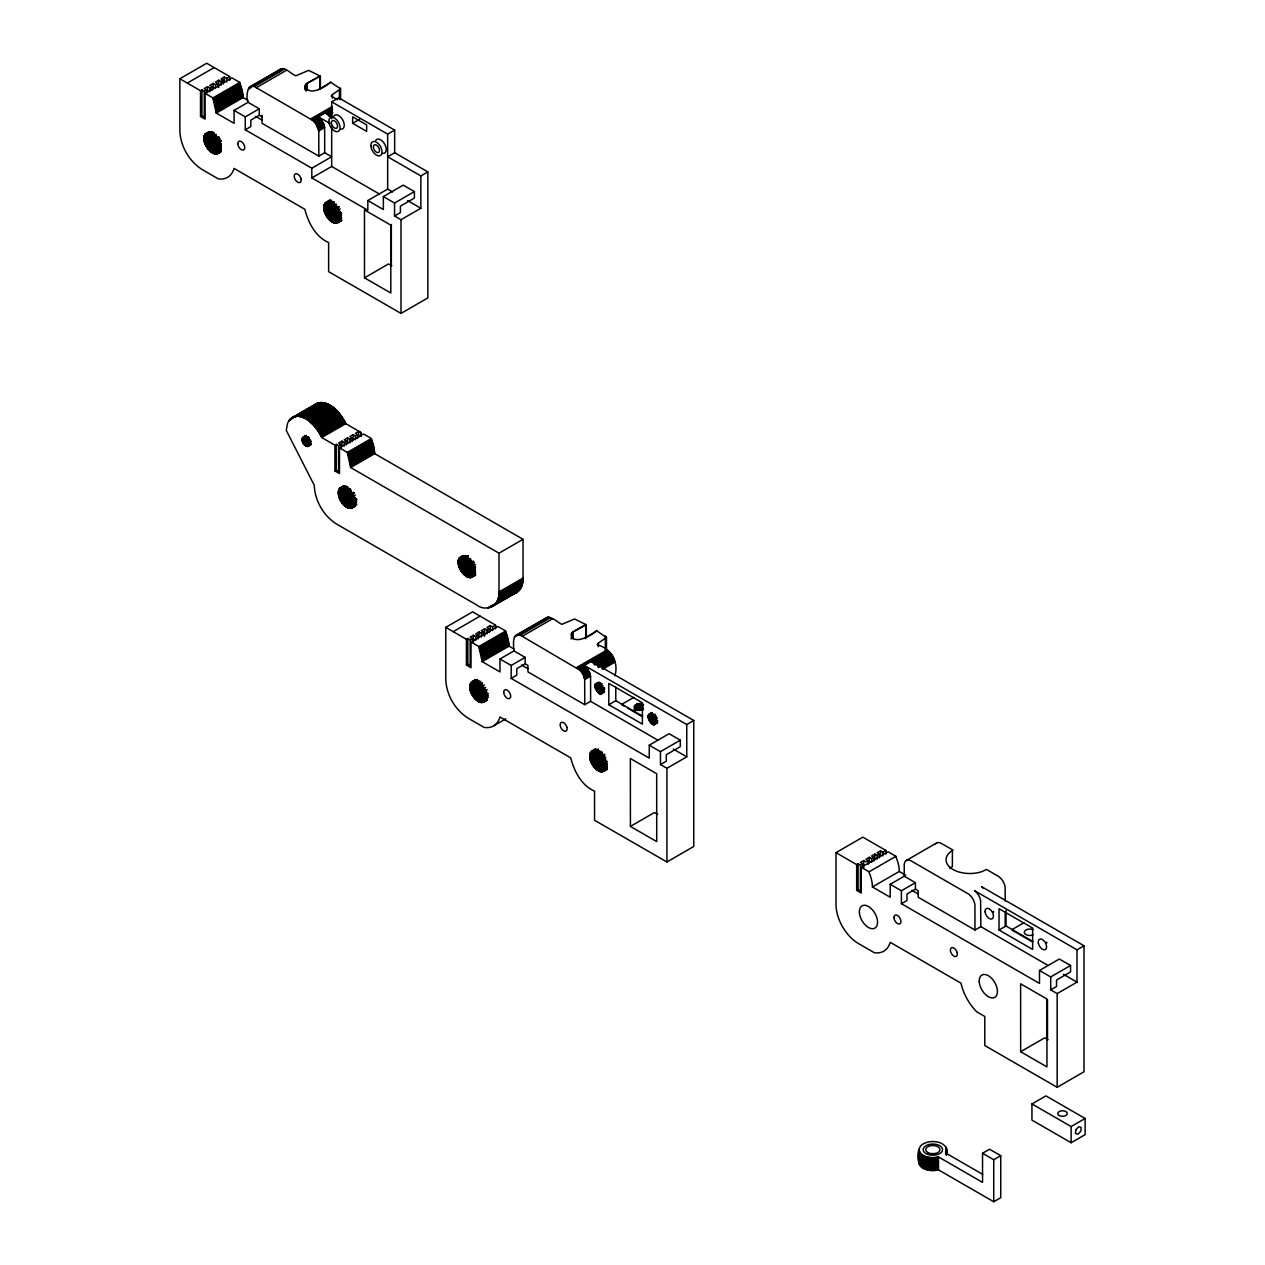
<?xml version="1.0" encoding="UTF-8"?>
<svg xmlns="http://www.w3.org/2000/svg" width="1265" height="1265" viewBox="0 0 1265 1265"><rect width="100%" height="100%" fill="white"/><g stroke="black" fill="none" stroke-linecap="round" stroke-linejoin="round"><path stroke-width="1.5" d="M229.692 80.248L229.692 76.564L206.717 63.25L179.867 78.746L179.867 130.833C180.452 146.281 189.181 161.398 202.274 169.621L218.149 178.792A36.053 20.809 60 0 0 234.041 168.403L304.833 209.278C308.281 222.624 315.412 236.761 328.631 242.564L328.631 271.659L401.005 313.404L427.855 297.892L427.855 171.898L394.648 152.733L387.659 156.765L420.85 175.93L427.855 171.898M200.518 116.491L201.941 115.668L201.941 89.894L200.518 90.716L200.518 116.491L205.104 119.131L205.104 93.373L231.954 77.877L239.765 82.415L243.117 97.563L247.956 100.362M201.941 89.894L204.266 91.238L204.266 117.013L201.941 115.668M207.539 92.187L207.539 86.668L204.234 88.566L206.559 89.926L206.559 93.594M209.864 91.697L209.864 88.012L207.539 86.668M212.125 90.384L212.125 86.7L209.8 85.356L213.168 83.411L215.493 84.755L215.493 88.439M394.648 152.733L394.648 130.105L387.659 134.137L387.659 189.086L367.815 200.55L367.815 210.243L311.822 177.922L311.822 168.229L245.268 129.805L250.865 126.563L250.865 120.112L259.262 115.257L259.262 108.79L248.066 102.323L234.072 110.403L234.072 123.338L216.268 113.059L212.915 97.927L205.104 93.373M334.909 470.959L336.332 470.137L336.332 444.363L334.909 445.185L334.909 470.959L339.479 473.616L339.479 447.857L363.529 433.974L371.357 438.512L374.693 453.645L523.046 539.301L523.046 578.073C523.315 584.588 520.247 592.573 513.1 593.838M336.332 444.363L338.641 445.723L338.641 471.481L336.332 470.137M341.93 446.656L341.93 441.137L338.625 443.05L340.949 444.395L340.949 448.079M344.254 446.166L344.254 442.481L341.93 441.137M346.515 444.853L346.515 441.185L344.191 439.825L347.559 437.88L349.883 439.224L349.883 442.908M401.005 313.404L401.005 219.715L394.554 215.983L394.554 203.048L383.358 196.597L383.358 209.516L367.815 200.55M383.358 196.597L403.203 185.133L414.398 191.6L414.398 198.067L400.404 206.148L400.404 212.615L394.554 215.983M401.005 219.715L420.85 208.251L420.85 175.93M495.595 628.832L495.595 625.147L472.636 611.833L445.786 627.345L445.786 679.432C446.355 694.865 455.1 709.997 468.176 718.204L484.068 727.391A36.053 20.809 60 0 0 499.96 717.002L570.752 757.877C574.199 771.207 581.315 785.359 594.534 791.163L594.55 820.258L666.924 861.987L693.758 846.491L693.758 720.481L590.407 660.836L577.536 668.299M466.421 665.074L467.844 664.251L467.844 638.477L466.421 639.299L466.421 665.074L471.007 667.73L471.007 641.972L497.857 626.46L505.668 631.014L509.02 646.146L513.875 648.945M467.844 638.477L470.169 639.837L470.169 665.596L467.844 664.251M473.458 642.62L473.458 635.251L470.153 637.165L472.462 638.509L472.462 642.193M475.782 640.28L475.782 636.595L473.458 635.251M478.043 638.967L478.043 635.299L475.719 633.939L479.087 631.994L481.412 633.338L481.412 637.022M666.924 861.987L666.924 768.298L660.457 764.566L666.307 761.198L666.307 754.731L680.301 746.65L680.301 740.183L669.106 733.716L649.261 745.18L649.261 758.115L511.171 678.388L516.768 675.162L516.768 668.695L525.165 663.84L525.165 657.389L513.97 650.922L499.975 659.002L499.975 671.921L482.171 661.642L478.818 646.51L471.007 641.972M666.924 768.298L686.769 756.85L686.769 724.529L693.758 720.481M885.848 854.144L885.848 850.46L862.872 837.145L836.023 852.642L836.023 904.728A31.672 18.279 60 0 0 858.413 943.516L874.305 952.687A36.053 20.809 60 0 0 890.196 942.298L960.989 983.174A35.973 20.778 60 0 0 976.849 1011.889L984.787 1016.459L984.787 1045.554L1057.16 1087.299L1083.994 1071.787L1084.01 945.793L981.593 886.67L982.51 887.477A10.183 5.882 60 0 1 983.395 888.33M856.674 890.386L858.097 889.564L858.097 863.789L856.674 864.612L856.674 890.386L861.244 893.027L861.244 867.268L888.093 851.772L895.92 856.31L896.284 857.733A27.704 16.002 60 0 1 899.273 871.443L905.74 875.19M858.097 863.789L860.421 865.134L860.421 890.908L858.097 889.564M863.695 867.917L863.695 860.548L860.39 862.461L862.714 863.805L862.714 867.49M868.28 864.28L868.28 860.595L865.956 859.251L869.324 857.306L871.648 858.65L871.648 862.335M1057.16 1087.299L1057.16 993.61L1050.709 989.878L1056.544 986.494L1056.544 980.027L1070.554 971.947L1070.554 965.495L1059.343 959.028L1039.498 970.476L1039.498 983.411L901.407 903.7L907.005 900.459L907.005 893.991L915.417 889.153L915.417 882.685L904.206 876.218L890.212 884.298L890.212 897.233L872.407 886.955A27.704 16.002 60 0 0 869.435 873.245L869.071 871.806L861.244 867.268M1057.16 993.61L1077.005 982.146L1077.005 949.825L1084.01 945.793M304.912 89.704L306.051 84.028L319.824 75.884L319.808 88.455M305.26 88.629L305.276 85.04M306.035 91.207L306.051 84.028M307.221 90.337L307.237 83.158L320.393 76.216L320.393 88.787M332.41 98.132L332.426 94.543L340.585 88.882L330.465 82.035C325.516 86.89 309.387 96.978 304.928 86.115M339.399 99.476L339.415 90.511M340.253 98.781L340.285 88.012M340.554 99.65L340.585 88.882M571.179 638.999L571.97 632.611L585.742 624.483L585.711 638.825M571.954 638.003L571.97 632.611M573.124 638.92L573.14 631.757L586.296 624.799L586.296 637.37M598.329 646.715L598.329 643.126L606.488 637.481L596.368 630.618C593.143 634.983 571.891 646.652 571.179 633.623M605.303 651.649L605.334 635.868M606.156 650.953L606.188 636.595M606.473 650.036L606.488 637.481M248.066 102.323C245.537 97.041 247.355 81.071 256.305 87.696L312.566 120.254L316.013 123.891L318.78 130.991L318.827 156.117L324.694 152.733L331.667 156.765L311.822 168.229M513.97 650.922C513.748 646.684 511.36 632.279 520.215 635.125L580.303 670.45L583.26 674.783L584.683 679.574L584.746 704.7L590.613 701.332L658.085 740.294M904.206 876.218L904.254 864.09A10.183 5.882 60 0 1 910.452 860.5L968.721 894.149A10.183 5.882 60 0 1 974.92 904.886L974.983 930.012L980.849 926.628L1048.321 965.59M291.772 417.83L287.693 422.716L286.269 430.369L314.258 485.301C314.827 500.75 323.571 515.883 336.648 524.09L476.605 604.891C486.44 612.893 501.003 604.48 498.995 591.973L498.995 553.184L350.642 467.528L347.306 452.396L339.479 447.857M203.918 138.264C206.179 124.223 222.972 139.624 220.679 148.385C221.201 153.207 215.366 155.627 211.919 152.543C209.437 150.946 207.523 148.606 206.116 146.044C201.847 138.929 204.392 135.007 213.991 132.446M323.793 207.46C326.038 193.418 342.847 208.836 340.554 217.58C341.076 222.419 335.241 224.822 331.794 221.755C329.311 220.157 327.398 217.817 325.975 215.256C321.721 208.14 324.267 204.218 333.865 201.657M338.308 492.733C340.554 478.692 357.363 494.093 355.07 502.853C355.591 507.676 349.757 510.095 346.31 507.012C343.827 505.431 341.914 503.075 340.506 500.513C337.059 494.394 337.376 489.713 346.705 487.895M458.183 561.945C460.428 547.903 477.237 563.305 474.944 572.065C475.45 576.887 469.631 579.307 466.184 576.223C463.702 574.626 461.772 572.286 460.365 569.724C456.096 562.609 458.657 558.687 468.24 556.126M469.837 686.848C472.082 672.806 488.891 688.207 486.598 696.968C487.104 701.806 481.285 704.21 477.838 701.126C475.355 699.545 473.426 697.189 472.019 694.627C467.75 687.512 470.311 683.59 479.894 681.029M589.711 756.059C591.957 742.017 608.765 757.419 606.473 766.179C606.979 771.002 601.16 773.421 597.697 770.338C595.23 768.741 593.301 766.4 591.894 763.839C588.446 757.719 588.763 753.039 598.092 751.204M302.082 439.493L303.806 436.82L307.411 438.591L309.593 443.161L308.581 446.276L304.865 445.312L302.177 440.552L302.082 439.493L306.889 436.71M594.803 685.978C605.824 673.518 604.654 709.871 594.803 685.978L600.401 682.736M647.98 716.67C659.002 704.21 657.832 740.578 647.98 716.67L652.187 714.251M946.694 1150.059L945.493 1152.889L982.763 1174.41M278.521 71.773L278.822 70.919M544.424 620.372C547.808 612.149 557.865 622.886 561.945 624.341L574.547 618.965L586.296 624.799M643.505 704.716C632.421 699.229 632.421 714.741 643.505 709.238M312.945 406.682L315.823 403.93M279.233 70.192C284.498 65.053 291.14 74.682 296.042 75.758L308.628 70.366L320.393 76.216M332.426 94.543L331.256 96.156L337.581 99.793M598.329 643.126L597.175 644.755C610.932 648.36 619.012 661.88 614.932 675.763M312.566 120.254L331.762 109.154M578.485 668.837L608.718 651.396M311.633 119.716L332.395 107.715M602.298 669.438L614.917 662.133M179.867 78.746L187.331 83.063L214.18 67.551M221.059 85.229L221.059 81.545L218.734 80.201L215.398 82.13L217.722 83.474L217.722 87.159M226.641 82.004L226.641 78.319L224.316 76.975L220.995 78.904L223.32 80.248L223.32 83.933M204.266 91.238L206.559 89.926M209.864 88.012L212.125 86.7M215.493 84.755L217.722 83.474M221.059 81.545L223.32 80.248M226.641 78.319L229.692 76.564M212.915 97.927L239.765 82.415M213.279 99.35L240.129 83.854M213.643 100.235L240.492 84.723M213.975 101.121L240.824 85.609M214.275 101.991L241.125 86.494M214.56 102.876L241.425 87.38M214.829 103.762L241.678 88.265M215.082 104.631L241.931 89.135M215.303 105.517L242.153 90.005M215.509 106.386L242.358 90.89M249.537 87.032L281.083 68.816M248.999 87.649L281.874 68.674M215.683 107.256L242.532 91.744M252.494 86.131L282.712 68.674M215.841 108.11L242.69 92.598M248.288 89.23L251.64 87.285M253.38 86.289L283.613 68.832M215.967 108.964L242.817 93.452M254.297 86.542L284.53 69.085M216.078 109.802L242.927 94.306M216.157 110.64L243.007 95.128M256.305 87.696L286.522 70.239M216.22 111.447L243.07 95.95M216.252 112.269L243.101 96.757M216.268 113.059L243.117 97.563M204.977 134.153L208.535 131.955M204.804 134.454L208.156 132.509M204.645 134.754L209.674 131.86M204.361 135.434L209.516 132.177M204.25 135.798L210.955 131.924M204.139 136.161L210.86 132.287M204.06 136.557L212.457 131.718M203.997 136.968L212.393 132.129M203.965 137.379L212.346 132.54M203.934 137.822L212.314 132.967M203.934 138.707L212.314 133.869M203.965 139.166L214.022 133.363M203.997 139.64L214.07 133.837M204.06 140.115L214.133 134.311M204.139 140.605L214.212 134.786M234.072 110.403L245.268 116.87L259.262 108.79M204.25 141.095L215.983 134.311M204.361 141.585L216.109 134.802M204.487 142.075L216.236 135.308M204.645 142.581L216.378 135.798M204.804 143.087L216.552 136.304M204.977 143.577L216.726 136.794M205.183 144.084L216.916 137.3M205.389 144.574L218.813 136.826M205.61 145.064L219.035 137.316M205.863 145.554L217.596 138.77M206.116 146.044L219.525 138.296M206.385 146.519L219.794 138.77M206.654 146.993L220.078 139.245M206.954 147.452L218.703 140.668M207.254 147.91L219.003 141.127M207.571 148.353L220.995 140.605M207.887 148.78L221.312 141.032M208.235 149.207L219.968 142.423M208.567 149.602L220.316 142.819M208.915 149.997L220.663 143.214M209.278 150.377L221.027 143.593M209.642 150.741L221.391 143.957M210.006 151.088L220.078 145.269M210.385 151.421L220.458 145.601M210.765 151.721L220.837 145.918M318.432 89.625L331.019 82.352M211.144 152.021L221.217 146.202M211.54 152.29L219.92 147.452M211.919 152.543L220.316 147.705M212.314 152.78L220.695 147.942M212.694 152.986L221.09 148.147M213.089 153.191L221.47 148.337M213.469 153.35L220.173 149.476M213.848 153.508L220.553 149.634M214.228 153.634L220.932 149.76M214.607 153.729L221.312 149.855M214.971 153.808L219.999 150.915M215.335 153.871L220.363 150.962M215.698 153.903L221.075 151.009M216.394 153.903L221.422 151.009M216.726 153.871L220.711 151.8M217.659 153.634L221.312 151.579M331.667 118.799L331.667 101.817L338.672 97.785L394.648 130.105M310.51 119.068L332.331 106.45M313.499 120.997L319.349 117.613L323.729 124.017L324.662 127.623L324.694 152.733M324.488 112.253L326.354 113.581L332.663 109.928M314.384 121.867L320.251 118.483M331.983 111.7L327.24 114.451L326.354 113.581M315.238 122.832L321.089 119.448M328.094 115.415L332.822 112.68M316.013 123.891L321.879 120.507M328.868 116.475L332.031 114.641M316.724 125.014L322.591 121.63M317.341 126.2L323.208 122.816M317.863 127.401L323.729 124.017M318.29 128.619L324.14 125.235M318.59 129.821L324.441 126.437M352.65 123.306L366.644 131.386L366.644 124.919L352.65 116.839L352.65 123.306L359.655 119.274M311.822 177.922L331.683 166.458L331.667 126.358M325.263 202.843L329.612 200.091M324.852 203.365L330.086 200.186M324.678 203.649L329.706 200.755M324.362 204.297L331.224 200.091M324.235 204.645L330.94 200.771M324.109 204.993L330.829 201.119M324.014 205.373L330.734 201.499M323.935 205.768L330.655 201.894M323.872 206.179L332.268 201.325M323.824 206.59L332.221 201.752M323.808 207.017L332.189 202.179M323.808 207.919L333.865 202.1M323.824 208.377L333.897 202.574M323.872 208.852L333.944 203.033M323.935 209.326L334.007 203.507M324.014 209.816L334.087 203.997M324.109 210.29L334.181 204.487M324.235 210.796L335.968 204.013M324.362 211.287L336.111 204.503M324.504 211.793L336.253 205.009M324.678 212.283L336.411 205.499M324.852 212.789L336.601 206.005M325.058 213.279L336.79 206.511M325.263 213.785L337.012 207.001M325.485 214.275L338.909 206.527M325.722 214.765L339.147 207.017M325.975 215.256L337.723 208.472M326.243 215.73L337.992 208.946M326.528 216.204L338.277 209.421M326.829 216.663L340.238 208.915M327.129 217.106L338.862 210.338M327.445 217.548L339.178 210.781M327.762 217.991L339.51 211.208M328.094 218.402L339.842 211.619M328.441 218.813L340.19 212.03M328.789 219.209L340.538 212.425M329.153 219.588L340.886 212.805M329.517 219.952L341.25 213.168M329.88 220.284L341.629 213.516M330.26 220.616L340.317 214.813M330.639 220.932L340.696 215.113M331.019 221.217L341.091 215.414M331.398 221.502L341.471 215.683M331.794 221.755L340.174 216.916M332.173 221.992L340.57 217.137M332.568 222.197L340.949 217.359M332.948 222.387L341.344 217.548M333.343 222.561L341.724 217.722M333.723 222.703L340.427 218.829M334.102 222.83L340.807 218.956M334.466 222.94L341.186 219.066M334.846 223.019L341.55 219.145M335.209 223.083L340.238 220.173M335.557 223.114L340.949 220.221M336.253 223.114L341.629 220.173M336.917 223.019L341.724 220.474M338.103 222.577L341.455 220.632M394.554 203.048L414.398 191.6M364.494 277.826L390.822 293.021L390.774 225.123L364.462 209.927L364.494 277.826L388.545 263.942L391.834 265.84M291.298 418.13L316.803 403.409C329.959 399.566 340.68 413.165 345.772 423.649L361.268 432.646L361.268 436.33M290.428 418.826L317.847 402.997M289.622 419.648L318.954 402.713M289.242 420.091L319.539 402.602M288.894 420.565L292.104 418.715M295.314 416.865L320.124 402.539M292.247 417.545L296.658 416.391L320.709 402.507M296.658 416.391L321.326 402.491M297.275 416.375L321.942 402.523M297.892 416.406L322.575 402.57M298.524 416.454L323.208 402.665M299.157 416.549L323.856 402.776M299.805 416.659L324.52 402.918M300.469 416.802L325.168 403.108M301.117 416.991L325.848 403.314M301.797 417.197L326.512 403.551M302.462 417.434L327.192 403.804M303.141 417.703L327.872 404.104M303.821 417.988L328.552 404.436M304.501 418.32L329.232 404.784M305.181 418.668L329.912 405.164M305.861 419.047L330.592 405.575M306.541 419.458L331.288 406.002M307.237 419.901L331.968 406.476M307.917 420.359L332.648 406.966M308.597 420.85L333.312 407.472M309.261 421.356L309.941 421.893L333.992 408.01M309.941 421.893L310.605 422.463L334.656 408.579M310.605 422.463L311.269 423.048L335.32 409.164M311.269 423.048L311.917 423.649L335.968 409.765M311.917 423.649L312.566 424.281L336.617 410.398M312.566 424.281L313.198 424.929L337.249 411.046M313.198 424.929L313.831 425.609L337.882 411.726M313.831 425.609L314.447 426.305L338.498 412.406M314.447 426.305L315.064 427.017L339.115 413.117M315.064 427.017L315.665 427.744L339.716 413.845M315.665 427.744L316.25 428.487L340.301 414.604M302.778 437.374L306.162 435.366M316.25 428.487L316.819 429.246L340.87 415.363M302.477 437.785L305.83 435.713M302.256 438.275L305.561 436.172M302.177 438.56L305.387 436.71M302.129 438.86L305.339 437.01M316.819 429.246L317.373 430.021L341.439 416.138M302.098 439.161L305.308 437.31M302.098 439.841L306.905 437.058M302.129 440.188L306.936 437.405M317.373 430.021L317.926 430.812L341.977 416.928M302.177 440.552L308.597 436.836M302.256 440.916L308.676 437.216M317.926 430.812L318.464 431.618L342.515 417.735M302.351 441.279L308.771 437.579M302.477 441.659L308.897 437.959M302.62 442.023L309.024 438.322M318.464 431.618L318.97 432.424L343.021 418.541M302.778 442.402L309.182 438.702M302.952 442.766L309.356 439.066M318.97 432.424L319.476 433.262L343.527 419.379M303.141 443.13L309.561 439.429M303.347 443.477L309.767 439.777M334.909 445.185L321.721 437.532L319.95 434.101L344.017 420.217M303.568 443.825L309.988 440.125M303.806 444.157L310.225 440.457M304.059 444.474L310.478 440.758M320.424 434.939L344.475 421.055M304.312 444.758L310.731 441.058M304.58 445.043L311 441.343M304.865 445.312L311.269 441.596M320.867 435.793L344.918 421.909M305.15 445.549L309.957 442.766M305.434 445.754L310.241 442.987M321.31 436.662L345.361 422.779M305.719 445.96L310.526 443.177M306.004 446.118L310.826 443.335M306.304 446.26L311.111 443.477M306.589 446.371L309.783 444.521M321.721 437.532L345.772 423.649M306.857 446.466L310.067 444.616M307.142 446.513L310.621 444.695M307.664 446.545L311.127 444.679M355.433 439.698L355.433 436.03L353.125 434.67L349.788 436.599L352.113 437.943L352.113 441.627M361.031 436.472L361.031 432.788L358.707 431.444L355.386 433.373L357.695 434.717L357.695 438.402M338.641 445.723L340.949 444.395M344.254 442.481L346.515 441.185M349.883 439.224L352.113 437.943M355.433 436.03L357.695 434.717M347.306 452.396L371.357 438.512M347.669 453.819L371.72 439.935M348.017 454.704L372.068 440.821M348.349 455.59L372.4 441.706M348.666 456.475L372.716 442.576M348.95 457.345L373.001 443.462M349.219 458.23L373.27 444.347M349.472 459.116L373.523 445.233M349.693 459.986L373.744 446.102M349.883 460.855L373.934 446.972M350.073 461.725L374.124 447.842M350.215 462.579L374.266 448.695M350.358 463.433L374.408 449.549M350.452 464.271L374.503 450.387M350.547 465.109L374.598 451.226M350.595 465.931L374.646 452.048M350.642 466.738L374.693 452.854M350.642 467.528L374.693 453.645M339.779 488.1L343.353 485.934M339.368 488.638L342.926 486.424M339.194 488.923L344.222 486.013M338.878 489.555L344.064 486.329M338.751 489.903L345.456 486.029M338.625 490.267L345.345 486.393M338.53 490.646L345.25 486.772M338.451 491.041L346.847 486.187M338.387 491.437L346.784 486.598M338.34 491.864L346.737 487.009M338.324 492.291L346.705 487.452M338.324 493.176L348.381 487.373M338.34 493.65L348.413 487.831M338.387 494.109L348.46 488.306M338.451 494.599L348.523 488.78M338.53 495.074L348.602 489.27M338.625 495.564L350.373 488.78M338.751 496.054L350.484 489.27M338.878 496.56L350.626 489.776M339.02 497.05L350.769 490.267M339.194 497.556L350.927 490.773M339.368 498.046L351.117 491.279M339.573 498.552L351.306 491.769M339.779 499.043L351.528 492.275M340 499.549L351.749 492.765M340.238 500.039L353.662 492.291M340.506 500.513L353.915 492.765M340.759 500.987L354.184 493.239M341.044 501.462L352.793 494.678M341.344 501.92L353.077 495.153M341.645 502.379L353.394 495.595M341.961 502.822L355.37 495.074M342.277 503.249L354.026 496.481M342.609 503.676L354.358 496.892M342.957 504.087L354.706 497.303M343.305 504.466L355.054 497.698M343.669 504.846L355.402 498.062M344.033 505.209L354.089 499.406M344.396 505.557L356.145 498.774M344.776 505.889L356.524 499.106M345.155 506.19L356.904 499.422M345.535 506.49L355.607 500.671M345.914 506.759L355.987 500.956M346.31 507.012L356.366 501.209M346.689 507.249L356.762 501.446M347.084 507.471L355.465 502.616M347.464 507.66L355.86 502.822M347.859 507.834L356.24 502.98M348.239 507.977L356.619 503.138M348.618 508.103L355.323 504.229M348.982 508.214L355.702 504.34M349.361 508.293L356.066 504.419M349.725 508.34L356.793 504.514M350.437 508.388L355.465 505.494M350.769 508.388L354.469 506.411M351.433 508.293L355.402 506.174M459.242 557.833L462.8 555.635M458.895 558.434L463.923 555.541M458.752 558.766L463.781 555.857M458.61 559.114L463.654 556.205M458.499 559.478L465.22 555.604M458.404 559.842L465.109 555.968M458.325 560.237L465.03 556.363M458.262 560.648L466.643 555.809M458.215 561.059L466.611 556.221M458.183 561.502L468.256 555.683M458.183 562.387L468.256 556.584M458.215 562.846L468.287 557.043M458.262 563.32L468.335 557.517M458.325 563.795L468.398 557.991M458.404 564.285L468.477 558.466M458.499 564.775L468.572 558.956M458.61 565.265L470.359 558.482M458.752 565.755L470.485 558.988M458.895 566.261L470.643 559.478M459.053 566.767L470.801 559.984M459.242 567.258L470.991 560.474M459.432 567.764L471.181 560.98M459.654 568.254L471.386 561.47M459.875 568.744L473.3 560.996M460.112 569.234L471.861 562.451M460.365 569.724L473.79 561.976M460.634 570.199L474.059 562.451M460.919 570.673L474.343 562.925M461.203 571.132L472.952 564.348M461.519 571.59L473.252 564.807M461.82 572.033L473.569 565.249M462.152 572.46L475.577 564.712M462.484 572.887L474.233 566.103M462.832 573.282L474.565 566.499M463.18 573.678L474.928 566.894M498.995 553.184L523.046 539.301M463.543 574.057L475.276 567.273M463.907 574.421L475.64 567.637M464.271 574.769L474.343 568.95M464.65 575.101L474.707 569.282M465.03 575.401L475.087 569.598M465.409 575.702L475.466 569.882M465.789 575.97L474.185 571.132M466.184 576.223L474.565 571.385M466.564 576.461L474.96 571.622M466.959 576.666L475.34 571.827M467.338 576.856L475.735 572.017M467.718 577.03L474.438 573.156M468.113 577.188L474.818 573.314M468.477 577.314L475.197 573.44M468.856 577.409L475.577 573.535M469.236 577.488L474.264 574.595M469.6 577.552L474.992 574.69M470.295 577.599L475.34 574.69M470.643 577.583L475.672 574.69M471.307 577.504L475.561 575.259M498.995 591.973L523.046 578.073M498.995 592.811L523.046 578.927M498.948 593.633L522.998 579.75M498.884 594.439L522.951 580.556M498.805 595.23L522.856 581.347M498.695 596.005L522.745 582.121M498.568 596.764L522.619 582.88M498.41 597.507L522.461 583.608M498.236 598.219L522.287 584.335M498.03 598.914L522.081 585.031M497.809 599.594L521.86 585.711M497.572 600.243L521.623 586.359M497.287 600.875L521.354 586.992M497.003 601.492L521.053 587.593M496.686 602.077L520.737 588.178M496.354 602.63L520.405 588.747M487.8 607.896L492.607 605.113M495.817 603.263L520.057 589.284M488.432 607.817L494.852 604.117M495.627 603.674L519.678 589.79M489.049 607.722L519.283 590.265M490.235 607.421L518.429 591.15M491.373 607.01L517.496 591.925M445.786 627.345L453.234 631.646L480.083 616.134M486.962 633.812L486.962 630.144L484.637 628.784L481.317 630.713L483.641 632.057L483.641 635.742M492.559 630.587L492.559 626.918L490.235 625.558L486.899 627.487L489.223 628.832L489.223 632.516M470.169 639.837L472.462 638.509M475.782 636.595L478.043 635.299M481.412 633.338L483.641 632.057M486.962 630.144L489.223 628.832M492.559 626.918L495.595 625.147M478.818 646.51L505.668 631.014M479.198 647.933L506.047 632.437M479.546 648.818L506.395 633.322M479.878 649.704L506.727 634.192M480.194 650.59L507.044 635.077M480.479 651.459L507.328 635.963M480.747 652.345L507.597 636.848M480.985 653.23L507.85 637.718M481.222 654.1L508.071 638.604M481.412 654.97L508.261 639.473M515.44 635.631L547.002 617.399M516.594 635.267L547.777 617.257M481.586 655.839L508.435 640.343M514.507 636.959L548.63 617.257M519.298 634.872L549.516 617.431M481.744 656.693L508.593 641.197M520.215 635.125L550.449 617.684M481.87 657.547L508.72 642.051M481.981 658.385L508.83 642.889M482.06 659.223L508.909 643.711M522.208 636.279L552.441 618.838M482.123 660.045L508.973 644.533M482.155 660.852L509.02 645.356M482.171 661.642L509.02 646.146M471.529 681.993L475.64 679.479M471.086 682.468L476.13 679.574M470.722 683.037L475.925 679.843M470.548 683.353L477.253 679.479M470.406 683.669L477.111 679.795M470.264 684.017L476.984 680.143M470.153 684.381L476.873 680.507M470.058 684.76L476.763 680.886M469.979 685.156L478.36 680.301M469.916 685.551L478.297 680.712M469.868 685.978L478.265 681.123M469.837 686.405L478.233 681.566M469.837 687.29L479.909 681.487M469.868 687.765L479.941 681.946M469.916 688.223L479.988 682.42M469.979 688.713L480.052 682.894M470.058 689.188L481.807 682.404M499.975 659.002L511.171 665.469L525.165 657.389M470.153 689.678L481.902 682.894M470.264 690.168L482.012 683.4M470.406 690.674L482.139 683.891M470.548 691.164L482.297 684.381M470.722 691.67L482.455 684.887M470.896 692.161L482.645 685.393M471.086 692.667L484.511 684.918M471.307 693.157L483.04 686.389M471.529 693.663L483.277 686.879M471.766 694.153L483.515 687.369M472.019 694.627L483.768 687.844M472.288 695.102L485.713 687.354M472.572 695.576L484.321 688.793M472.857 696.035L484.606 689.267M473.173 696.493L484.906 689.71M473.49 696.936L485.222 690.152M473.806 697.363L487.231 689.615M474.138 697.79L485.886 691.006M474.486 698.201L486.219 691.417M474.834 698.58L486.582 691.813M475.197 698.96L486.93 692.176M475.561 699.324L485.618 693.52M475.925 699.672L485.997 693.868M476.304 700.004L486.361 694.185M476.684 700.32L488.416 693.536M584.335 638.208L596.938 630.935M477.063 700.604L487.12 694.801M477.443 700.873L487.515 695.07M477.838 701.126L487.895 695.323M478.217 701.363L488.29 695.56M478.613 701.585L486.993 696.73M478.992 701.775L487.389 696.936M479.372 701.949L487.768 697.094M479.767 702.091L488.148 697.252M480.147 702.217L486.851 698.343M480.51 702.328L487.231 698.454M480.89 702.407L485.918 699.498M481.253 702.455L486.282 699.561M481.601 702.502L486.646 699.592M481.965 702.502L486.993 699.608M482.629 702.47L486.63 700.399M483.578 702.233L487.231 700.162M576.413 667.651L606.647 650.194M579.402 669.58L585.268 666.196L589.632 672.601L590.581 676.222L590.613 701.332M591.356 661.358L592.257 662.164L609.635 652.139M580.303 670.45L586.154 667.066M610.536 652.993L593.159 663.034L592.257 662.164M581.141 671.415L587.007 668.047M611.375 653.973L593.997 663.999L594.787 665.058L612.165 655.033M581.932 672.474L587.782 669.09M582.643 673.597L588.494 670.229M597.064 665.264L612.861 656.155M494.062 725.588L505.81 718.805M583.26 674.783L589.111 671.399M597.697 666.449L613.493 657.326M583.782 675.984L589.632 672.601M598.219 667.651L614.015 658.527M584.193 677.202L590.059 673.818M601.792 667.05L614.426 659.745M584.509 678.404L590.36 675.02M602.093 668.252L614.727 660.962M595.262 684.033L598.06 682.42M595.009 684.586L599.215 682.167M594.85 685.25L599.057 682.815M594.85 686.769L600.448 683.527M595.009 687.591L602.014 683.543M595.262 688.445L600.859 685.203M595.609 689.283L602.599 685.25M596.036 690.105L603.026 686.073M596.527 690.896L602.14 687.654M597.096 691.623L604.101 687.575M597.712 692.255L604.702 688.223M598.345 692.809L603.943 689.567M599.009 693.252L604.607 690.01M599.657 693.568L603.864 691.133M600.306 693.758L604.496 691.338M600.907 693.821L603.705 692.208M601.476 693.742L604.275 692.129M608.797 704.716L642.383 724.118L642.383 702.787L608.797 683.385L608.797 704.716L615.802 700.683L642.667 716.196M633.828 697.379L621.4 704.558L624.594 706.408M648.787 714.298L651.586 712.669M648.439 714.741L651.238 713.128M648.186 715.294L652.392 712.875M648.044 715.943L652.234 713.523M648.044 717.461L653.641 714.235M591.403 751.189L594.993 749.054M648.186 718.299L655.191 714.251M590.771 751.948L595.799 749.054M590.581 752.248L595.625 749.339M590.423 752.548L595.451 749.655M648.439 719.137L655.444 715.105L655.792 715.943L648.787 719.991M590.138 753.228L596.859 749.354M590.028 753.592L596.732 749.718M589.933 753.972L598.313 749.117M589.854 754.351L598.234 749.513M589.79 754.762L598.171 749.924M589.743 755.173L598.124 750.335M649.214 720.813L656.219 716.781M589.711 755.616L598.108 750.762M589.711 756.502L599.784 750.698M649.72 721.603L656.709 717.555L657.278 718.283L650.273 722.315M589.743 756.96L599.816 751.157M589.79 757.435L599.847 751.631M589.854 757.909L599.91 752.106M650.89 722.963L656.488 719.738M589.933 758.399L601.666 751.616M590.028 758.889L601.776 752.106M651.522 723.517L657.12 720.275M590.138 759.38L601.887 752.596M652.187 723.944L657.784 720.718M590.265 759.87L602.014 753.102M652.835 724.276L657.041 721.841M590.423 760.376L602.172 753.592M590.581 760.882L602.33 754.098M653.483 724.466L657.673 722.03M654.084 724.529L656.883 722.9M590.771 761.372L602.504 754.588M654.653 724.45L657.452 722.837M590.961 761.878L604.385 754.13M591.166 762.368L604.591 754.62M591.403 762.858L604.828 755.11M591.641 763.348L603.389 756.581M591.894 763.839L603.642 757.055M592.162 764.313L603.911 757.529M592.447 764.787L605.856 757.039M592.732 765.246L604.48 758.462M593.032 765.705L604.781 758.921M593.348 766.147L605.097 759.364M593.68 766.574L605.413 759.791M594.012 767.001L605.761 760.218M594.36 767.396L606.093 760.613M594.708 767.792L606.441 761.008M595.056 768.171L606.805 761.388M595.42 768.535L607.168 761.751M595.799 768.883L605.856 763.064M596.179 769.215L606.235 763.396M596.542 769.515L606.615 763.712M596.938 769.816L606.994 763.997M597.317 770.085L607.39 764.281M597.697 770.338L606.093 765.499M598.092 770.575L606.473 765.736M598.471 770.78L606.868 765.942M598.867 770.986L607.247 766.131M599.246 771.144L605.967 767.27M599.626 771.302L606.346 767.428M600.005 771.429L606.726 767.555M600.385 771.524L607.089 767.649M600.749 771.603L605.793 768.709M601.112 771.666L606.156 768.756M601.476 771.697L606.868 768.804M602.172 771.697L607.2 768.804M602.504 771.666L606.504 769.594M603.452 771.429L607.374 769.231M649.261 745.18L660.457 751.647L680.301 740.183M630.413 826.409L656.725 841.605L656.677 773.706L630.365 758.51L630.413 826.409L654.448 812.525L657.737 814.423M877.198 859.125L877.198 855.44L874.89 854.096L871.553 856.01L873.878 857.37L873.878 861.038M882.796 855.899L882.796 852.215L880.472 850.871L877.151 852.784L879.46 854.144L879.46 857.812M860.421 865.134L862.714 863.805M868.28 860.595L866.019 861.908L863.695 860.548M871.648 858.65L873.878 857.37M877.198 855.44L879.46 854.144M882.796 852.215L885.848 850.46M869.071 871.806L895.92 856.31M906.309 860.469L936.527 843.012M872.407 886.955L899.273 871.443M890.212 884.298L901.407 890.766L915.417 882.685M999.034 930.028L1032.635 949.414L1032.635 928.083L999.034 908.697L999.034 930.028L1006.039 925.98L1032.904 941.492M1024.081 922.675L1011.636 929.854L1032.43 941.872M1039.498 970.476L1050.709 976.944L1070.554 965.495M1020.649 1051.721L1046.961 1066.901L1046.93 999.002L1020.618 983.822L1020.649 1051.721L1044.7 1037.838L1047.989 1039.735M1031.94 1103.95L1045.934 1095.87L1085.133 1118.481L1085.133 1134.642L1071.139 1142.722L1031.94 1120.11L1031.94 1103.95L1071.139 1126.562L1085.133 1118.481M919.023 1150.059C921.299 1157.807 931.831 1158.487 938.488 1156.922L982.541 1182.364L982.541 1153.269L989.53 1149.221L1000.741 1155.688L1000.741 1197.718L993.737 1201.75L938.488 1169.856C933.048 1171.184 926.865 1170.742 922.09 1167.595C916.413 1163.278 916.809 1150.17 921.236 1145.284C929.269 1138.437 949.889 1140.666 946.694 1154.755M982.541 1153.269L993.737 1159.736L1000.741 1155.688M590.407 660.836L607.785 650.858M318.78 130.991L324.662 127.623M584.683 679.574L590.581 676.222M949.841 868.533A23.75 13.709 0 0 1 952.387 866.652L952.387 850.491A23.75 13.709 0 0 0 951.549 868.565A23.75 13.709 0 0 0 982.478 871.395L986.542 869.45L998.955 876.692A10.183 5.882 60 0 1 1005.153 887.429L1005.169 901.075M317.483 116.301L330.023 123.496M583.402 664.884L686.769 724.529M953.098 850.143L940.686 843.059A10.183 5.882 60 0 0 935.388 844.087M331.667 101.817L387.659 134.137M325.437 112.775L332.062 116.586M387.659 189.086L392.64 191.964M407.567 200.597L420.85 208.251M259.262 115.257L262.061 116.87M255.641 116.412L262.061 120.112M318.827 156.117L262.061 123.338L262.061 115.257M331.683 166.458L379.168 193.893M1077.005 949.825L974.603 890.702L976.406 892.378A10.183 5.882 60 0 1 980.596 900.332L980.849 926.628M627.788 708.258L642.193 716.559M673.265 749.054L686.769 756.85M1063.517 974.35L1077.005 982.146M525.165 663.84L527.964 665.469L527.964 671.921L584.746 704.7M915.417 889.153L918.216 890.766L918.216 897.233L974.983 930.012M521.559 664.995L527.964 668.695M911.796 890.291L918.216 893.991M836.023 852.642L856.674 864.612M187.331 83.063L200.518 90.716M453.234 631.646L466.421 639.299M318.448 116.807L319.349 117.613M584.351 665.406L585.268 666.196M319.476 433.262L319.95 434.101M1047.467 999.682L1047.499 1039.972M1005.185 912.761L1005.201 926.407M391.328 224.474L391.344 265.191M1071.139 1126.562L1071.139 1142.722M1050.709 976.944L1050.709 989.878M1006.039 910.468L1006.039 925.98M993.737 1159.736L993.737 1201.75M946.536 1148.383L946.536 1154.581M946.236 1147.561L946.236 1154.945M945.793 1146.77L945.793 1154.154M938.488 1156.922L938.488 1169.856M937.824 1157.096L937.824 1170.03M936.448 1157.364L936.448 1170.283M935.025 1157.538L935.025 1170.457M933.586 1157.617L933.586 1170.552M932.131 1157.617L932.131 1170.552M930.692 1157.538L930.692 1170.457M929.269 1157.364L929.269 1170.283M927.893 1157.096L927.893 1170.03M926.565 1156.763L926.565 1169.682M925.316 1156.336L925.316 1169.271M924.13 1155.846L924.13 1168.781M923.055 1155.293L923.055 1168.212M922.09 1154.66L922.09 1167.595M921.236 1153.996L921.236 1166.915M920.509 1153.269L920.509 1166.188M919.924 1152.494L919.924 1165.429M919.481 1151.703L919.481 1164.638M919.165 1150.881L919.165 1163.816M901.407 890.766L901.407 903.7M880.472 850.871L880.472 856.389M874.89 854.096L874.89 859.615M869.324 857.306L869.324 862.825M660.457 751.647L660.457 764.566M642.841 704.399L642.841 710.203M642.098 704.131L642.098 709.95M641.308 703.941L641.308 709.76M640.454 703.814L640.454 709.633M639.584 703.783L639.584 709.602M638.714 703.814L638.714 709.633M637.876 703.941L637.876 709.76M637.07 704.131L637.07 709.95M636.327 704.399L636.327 710.203M635.663 704.716L635.663 710.535M635.109 705.095L635.109 710.914M634.651 705.522L634.651 709.412M634.318 705.997L634.318 709.871M615.802 687.101L615.802 700.683M511.171 665.469L511.171 678.388M490.235 625.558L490.235 631.093M484.637 628.784L484.637 636.153M479.087 631.994L479.087 637.513M358.707 431.444L358.707 436.963M353.125 434.67L353.125 440.204M347.559 437.88L347.559 443.398M245.268 116.87L245.268 129.805M224.316 76.975L224.316 82.494M218.734 80.201L218.734 87.57M213.168 83.411L213.168 88.93M333.501 116.554A7.922 4.57 60 0 1 342.625 119.732A7.922 4.57 60 0 1 340.807 129.236M375.689 140.415A7.922 4.57 60 0 1 384.94 144.574A7.922 4.57 60 0 1 382.346 153.397M1033.094 934.867A5.534 3.194 0 0 1 1025.709 934.424A5.534 3.194 0 0 1 1025.709 930.139A5.534 3.194 0 0 1 1033.094 929.696M1046.961 942.868A5.946 3.431 60 0 1 1046.455 942.077M993.768 912.16A5.946 3.431 60 0 1 993.278 911.369M929.301 1154.154A7.131 4.111 0 0 1 936.416 1154.154M1075.851 1129.851L1075.535 1133.567L1078.033 1134.199L1080.848 1131.131L1081.148 1127.4L1078.65 1126.767L1075.851 1129.851M957.146 952.561L956.719 951.375A4.949 2.862 60 0 0 950.821 948.323A4.949 2.862 60 0 0 953.589 955.945A4.949 2.862 60 0 0 957.146 952.561M566.91 727.249L566.467 726.078A4.949 2.862 60 0 0 560.585 723.027A4.949 2.862 60 0 0 563.352 730.648A4.949 2.862 60 0 0 566.91 727.249M300.991 178.665L300.564 177.48A4.949 2.862 60 0 0 294.666 174.444A4.949 2.862 60 0 0 297.433 182.049A4.949 2.862 60 0 0 300.991 178.665M237.804 143.831A4.949 2.862 60 0 0 243.212 150.092A4.949 2.862 60 0 0 242.864 142.913A4.949 2.862 60 0 0 237.804 143.831M373.412 147.404A4.348 2.514 60 0 0 378.346 152.575A4.348 2.514 60 0 0 377.618 146.06A4.348 2.514 60 0 0 373.412 147.404M331.398 122.673A4.348 2.514 60 0 0 336.016 128.413A4.348 2.514 60 0 0 336.016 122.246A4.348 2.514 60 0 0 331.398 122.673M328.916 122.088A7.922 4.57 60 0 0 337.882 131.544A7.922 4.57 60 0 0 336.617 119.716A7.922 4.57 60 0 0 328.916 122.088M370.866 145.744A7.922 4.57 60 0 0 379.468 155.864A7.922 4.57 60 0 0 379.041 144.431A7.922 4.57 60 0 0 370.866 145.744M503.707 692.414A4.949 2.862 60 0 0 509.131 698.691A4.949 2.862 60 0 0 508.783 691.496A4.949 2.862 60 0 0 503.707 692.414M893.944 917.71A4.949 2.862 60 0 0 899.368 923.988A4.949 2.862 60 0 0 899.02 916.793A4.949 2.862 60 0 0 893.944 917.71M1038.375 943.31A5.946 3.431 60 0 0 1045.396 949.541A5.946 3.431 60 0 0 1043.514 940.354A5.946 3.431 60 0 0 1038.375 943.31M985.071 911.796A5.946 3.431 60 0 0 991.713 919.054A5.946 3.431 60 0 0 990.954 910.262A5.946 3.431 60 0 0 985.071 911.796M859.457 913.283A12.871 7.432 60 0 0 874.083 928.494A12.871 7.432 60 0 0 871.854 909.203A12.871 7.432 60 0 0 859.457 913.283M979.268 981.893A12.871 7.432 60 0 0 993.563 997.816A12.871 7.432 60 0 0 992.171 978.889A12.871 7.432 60 0 0 979.268 981.893M1059.406 1115.588A4.744 2.736 0 0 0 1067.186 1114.054A4.744 2.736 0 0 0 1061.003 1110.923A4.744 2.736 0 0 0 1059.406 1115.588M927.577 1154.328A9.693 5.598 0 0 0 942.536 1149.932A9.693 5.598 0 0 0 928.447 1144.651A9.693 5.598 0 0 0 927.577 1154.328M927.814 1152.542A7.131 4.111 0 0 0 939.737 1150.691A7.131 4.111 0 0 0 931.008 1145.663A7.131 4.111 0 0 0 927.814 1152.542"/></g></svg>
